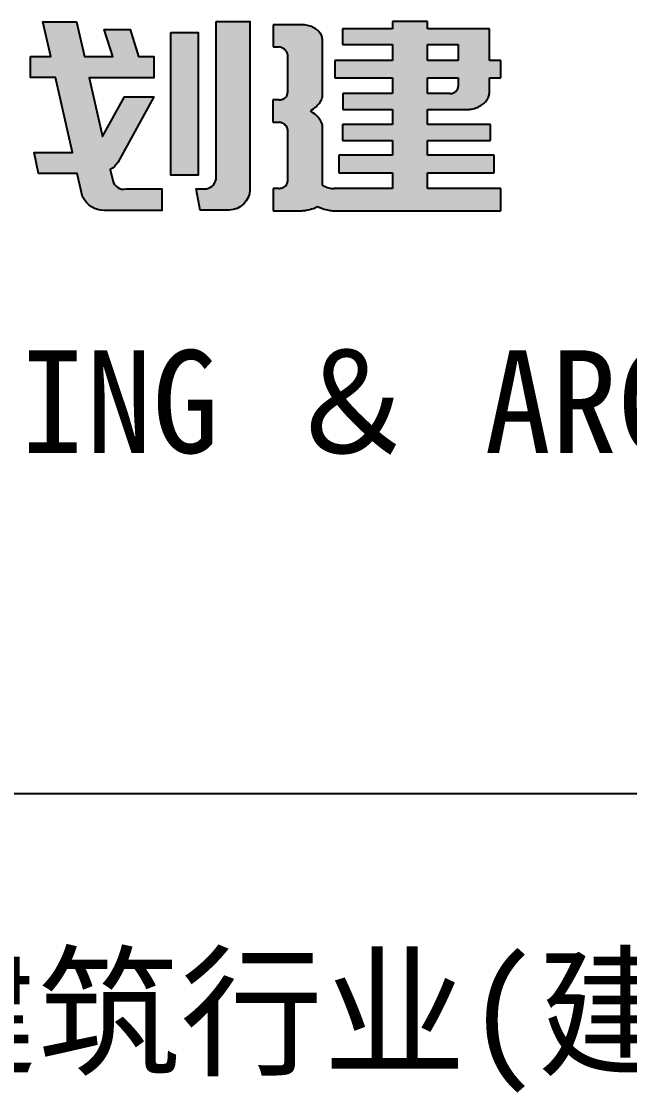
# Model space of a CAD drawing. Extents: x -138012 to 2129925, y -311560 to 0.
# Drawn here: x 1549448 to 1550503, y -143369 to -141511 of the extents above; entities that cross this region are included whole.
import ezdxf
from ezdxf.enums import TextEntityAlignment as Align

# ---------------------------------------------------------------- set-up
doc = ezdxf.new("R2010")
doc.units = 0
doc.header["$LTSCALE"] = 1000
doc.header["$MEASUREMENT"] = 0
doc.layers.get('0').update_dxf_attribs({"linetype": 'CONTINUOUS'})
for name, color, linetype in [('TEXT', 7, 'CONTINUOUS'), ('WALL', 6, 'CONTINUOUS'), ('图框', 4, 'CONTINUOUS')]:
    doc.layers.add(name, color=color, linetype=linetype)
doc.styles.add('iIcon2', font='')
doc.styles.add('图框艺术体', font='simhei.ttf', dxfattribs={"width": 0.9})
doc.styles.get('iIcon2').set_extended_font_data('SimSun')

# ---------------------------------------------------------------- blocks, each defined once
blk = doc.blocks.new('A1')
h = blk.add_hatch(color=0)
h.dxf.hatch_style = 1
edge = h.paths.add_edge_path()
edge.add_line((499907.9289028043, 391799.8102194821), (499804.6575156818, 391799.8102194822))
edge.add_line((499804.6575156818, 391799.8102194822), (499804.6575156818, 391812.8723855542))
edge.add_line((499804.6575156818, 391812.8723855542), (499746.2662531775, 391812.8723855542))
edge.add_line((499746.2662531775, 391812.8723855542), (499746.2662531776, 391799.8102194822))
edge.add_line((499746.2662531776, 391799.8102194822), (499663.0551200981, 391799.8102194821))
edge.add_line((499663.0551200981, 391799.8102194821), (499663.055120098, 391771.390772095))
edge.add_line((499663.055120098, 391771.390772095), (499746.2662531776, 391771.3907720951))
edge.add_line((499746.2662531776, 391771.3907720951), (499746.2662531776, 391743.1962322638))
edge.add_line((499746.2662531776, 391743.1962322638), (499650.3385152966, 391743.1962322636))
edge.add_line((499650.3385152966, 391743.1962322636), (499650.3385152966, 391711.9906454532))
edge.add_line((499650.3385152966, 391711.9906454532), (499746.2662531775, 391711.9906454532))
edge.add_line((499746.2662531775, 391711.9906454532), (499746.2662531776, 391683.8175802907))
edge.add_line((499746.2662531776, 391683.8175802907), (499663.2676734882, 391683.8175802907))
edge.add_line((499663.2676734882, 391683.8175802907), (499663.2676734882, 391655.3877932482))
edge.add_line((499663.2676734882, 391655.3877932482), (499746.2662531775, 391655.3877932482))
edge.add_line((499746.2662531775, 391655.3877932482), (499746.2662531775, 391628.6634728641))
edge.add_line((499746.2662531775, 391628.6634728641), (499663.1423936758, 391628.6634728641))
edge.add_line((499663.1423936758, 391628.6634728641), (499663.1423936758, 391600.1255171203))
edge.add_line((499663.1423936758, 391600.1255171203), (499746.2662531775, 391600.1255171202))
edge.add_line((499746.2662531775, 391600.1255171202), (499746.2662531775, 391573.5053886473))
edge.add_line((499746.2662531775, 391573.5053886473), (499656.7320086561, 391573.5053886474))
edge.add_line((499656.7320086561, 391573.5053886474), (499656.7320086561, 391542.1948145677))
edge.add_line((499656.7320086561, 391542.1948145677), (499746.2662531774, 391542.1948145676))
edge.add_line((499746.2662531774, 391542.1948145676), (499746.2662531775, 391514.1287250693))
edge.add_line((499746.2662531775, 391514.1287250693), (499648.8725882611, 391514.128741846))
edge.add_spline(control_points=[(499648.8725882588, 391514.128741846), (499647.516805486, 391514.1248151271), (499646.1607248433, 391514.1965286431), (499641.7445433073, 391514.678954967), (499638.7324416775, 391515.4083780448), (499634.4495737447, 391517.0801189559), (499633.0368026386, 391517.7518299996), (499631.6948611921, 391518.5173174875)], knot_values=[0.9513714849087886, 0.9513714849087886, 0.9513714849087886, 0.9513714849087886, 1.090703220191351, 1.090703220191351, 1.408924883728573, 1.408924883728573, 1.574416654039366, 1.574416654039366, 1.574416654039366, 1.574416654039366], degree=3, periodic=0)
edge.add_line((499631.6948611921, 391518.5173174875), (499629.6768083906, 391519.8315117532))
edge.add_line((499629.6768083906, 391519.8315117532), (499629.6768083906, 391627.6929589767))
edge.add_spline(control_points=[(499629.6768083906, 391627.6929589767), (499629.0389010403, 391629.6955345451), (499628.2299742769, 391631.6691520484), (499625.6602429506, 391636.7476009296), (499623.6198191801, 391639.7757828386), (499618.9745301421, 391645.1443308506), (499616.4492767555, 391647.5229899169), (499613.6413075626, 391649.6886044737)], knot_values=[3.391103965101848, 3.391103965101848, 3.391103965101848, 3.391103965101848, 3.526234999189308, 3.526234999189308, 3.747079914326613, 3.747079914326613, 3.94529361934048, 3.94529361934048, 3.94529361934048, 3.94529361934048], degree=3, periodic=0)
edge.add_line((499613.6413075626, 391649.6886044737), (499609.5170604697, 391652.986123019))
edge.add_line((499609.5170604697, 391652.986123019), (499613.7215037394, 391656.0837060186))
edge.add_spline(control_points=[(499613.7215037394, 391656.0837060186), (499615.566837668, 391657.4344776521), (499617.2881708091, 391658.8832742923), (499621.4332136043, 391662.8945350292), (499623.6285346302, 391665.5901668347), (499627.1918020804, 391671.2635780823), (499628.5600892682, 391674.2407480872), (499629.5387159159, 391677.4342343109), (499629.5829340947, 391677.5820117931), (499629.6261334103, 391677.7299442384)], knot_values=[2.311832462008515, 2.311832462008515, 2.311832462008515, 2.311832462008515, 2.450793033216761, 2.450793033216761, 2.675985772782195, 2.675985772782195, 2.901178512347629, 2.901178512347629, 2.912092230434895, 2.912092230434895, 2.912092230434895, 2.912092230434895], degree=3, periodic=0)
edge.add_line((499629.6261334103, 391677.7299442383), (499629.6261334103, 391775.9993304876))
edge.add_spline(control_points=[(499629.6261334103, 391775.9993304876), (499629.630080546, 391778.1625855921), (499629.5176349047, 391779.8966171443), (499629.2926283568, 391783.6265630543), (499628.8393377613, 391786.0289184858), (499626.7663480617, 391790.6016039109), (499625.3315646446, 391792.8036633595), (499621.7281981602, 391796.8727997523), (499619.5595313578, 391798.7384310508), (499614.6276976406, 391801.9682940993), (499611.8652945107, 391803.3316295663), (499605.9514387894, 391805.4305459041), (499602.8008605887, 391806.1657647682), (499597.7860857357, 391806.7684625977), (499595.9719772948, 391806.8768094087), (499594.1578709034, 391806.8765785517)], knot_values=[-0.09946393604087977, -0.09946393604087977, -0.09946393604087977, -0.09946393604087977, 0.07948016177026485, 0.07948016177026485, 0.3479203152235475, 0.3479203152235475, 0.6163604686768303, 0.6163604686768303, 0.884800622130113, 0.884800622130113, 1.153240775583396, 1.153240775583396, 1.421680929036679, 1.421680929036679, 1.570955397518689, 1.570955397518689, 1.570955397518689, 1.570955397518689], degree=3, periodic=0)
edge.add_line((499594.1578719218, 391806.8765785193), (499547.0065997255, 391806.8765785193))
edge.add_line((499547.0065997255, 391806.8765785193), (499547.0065997255, 391767.2103699229))
edge.add_line((499547.0065997255, 391767.2103699229), (499557.3011671106, 391767.2103699229))
edge.add_spline(control_points=[(499557.301167111, 391767.2103699229), (499559.7906281099, 391766.8415706282), (499561.530858275, 391766.1187200162), (499564.3205810933, 391764.4915974619), (499565.6203750136, 391763.3921081147), (499568.07310273, 391761.0128298), (499569.1183029701, 391759.6603405565), (499570.4085476788, 391757.2990942172), (499570.8064099727, 391756.3680350843), (499571.2883611631, 391754.2152674938)], knot_values=[3.386551680851742, 3.386551680851742, 3.386551680851742, 3.386551680851742, 3.627015090191965, 3.627015090191965, 3.904526008478623, 3.904526008478623, 4.182036926765281, 4.182036926765281, 4.349186330027427, 4.349186330027427, 4.349186330027427, 4.349186330027427], degree=3, periodic=0)
edge.add_line((499571.2883611631, 391754.2152674938), (499571.2883611631, 391684.5541656874))
edge.add_spline(control_points=[(499571.2883611631, 391685.3483910699), (499571.2927789426, 391685.2113248752), (499571.2908990225, 391684.9785081674), (499571.237864952, 391683.6543733178), (499571.0284694527, 391682.5704378734), (499570.2232756086, 391680.2623889592), (499569.5479114454, 391679.0692386188), (499567.8548943002, 391676.9568842758), (499566.8385217928, 391676.0361613174), (499564.1445981266, 391674.2111195196), (499562.36335759, 391673.4491224194), (499559.5623151378, 391672.7810438627), (499558.6068548425, 391672.6371838089), (499557.3785872198, 391672.5640585373)], knot_values=[-1.487500499190211, -1.487500499190211, -1.487500499190211, -1.487500499190211, -1.436353530280068, -1.436353530280068, -1.196218717986405, -1.196218717986405, -0.8982293874048811, -0.8982293874048811, -0.6002400568233572, -0.6002400568233572, -0.187335728827086, -0.187335728827086, 0.01911643517104955, 0.01911643517104955, 0.01911643517104955, 0.01911643517104955], degree=3, periodic=0)
edge.add_line((499557.3785872198, 391672.5640585373), (499546.9362178085, 391672.5640585373))
edge.add_line((499546.9362178085, 391672.5640585373), (499546.9362178083, 391632.6600378691))
edge.add_line((499546.9362178083, 391632.6600378691), (499557.2068553419, 391632.6600378691))
edge.add_spline(control_points=[(499557.2068553419, 391632.6600378691), (499559.5083405227, 391632.2924965217), (499561.016320444, 391631.8139085879), (499563.6968602023, 391630.5742917169), (499564.8880929395, 391629.847201985), (499567.037737794, 391628.1323806124), (499567.996149875, 391627.1440675079), (499569.593819221, 391624.9474751431), (499570.2322340413, 391623.7384831654), (499570.9533816069, 391621.6305217981), (499571.1524369888, 391620.7718924236), (499571.2897688014, 391619.4124092435)], knot_values=[0.09832068293461194, 0.09832068293461194, 0.09832068293461194, 0.09832068293461194, 0.3878882526098777, 0.3878882526098777, 0.6477281066924279, 0.6477281066924279, 0.907567960774978, 0.907567960774978, 1.167407814857528, 1.167407814857528, 1.336230672169579, 1.336230672169579, 1.336230672169579, 1.336230672169579], degree=3, periodic=0)
edge.add_line((499571.2897688014, 391619.4124092435), (499571.2897688014, 391526.7484184753))
edge.add_spline(control_points=[(499571.2897688014, 391526.7484184753), (499571.2432588252, 391525.2958664132), (499570.9594635144, 391523.9876287159), (499569.9252842258, 391521.4318371353), (499569.1367715331, 391520.2025097169), (499567.2021210566, 391518.061759366), (499566.0570793106, 391517.1483810305), (499563.1472797061, 391515.4443433839), (499561.3004047734, 391514.7807648817), (499558.4304838814, 391514.2649048068), (499557.4570714199, 391514.172593714), (499556.4326542526, 391514.1601417142)], knot_values=[1.586367827487998, 1.586367827487998, 1.586367827487998, 1.586367827487998, 1.872585217741985, 1.872585217741985, 2.185500725120694, 2.185500725120694, 2.498416232499404, 2.498416232499404, 2.909300387812437, 2.909300387812437, 3.114742465468954, 3.114742465468954, 3.114742465468954, 3.114742465468954], degree=3, periodic=0)
edge.add_line((499556.4326542526, 391514.1601417142), (499546.9756316818, 391514.1601417142))
edge.add_line((499546.9756316818, 391514.1601417142), (499546.9756316818, 391474.3603129571))
edge.add_line((499546.9756316818, 391474.3603129571), (499594.8732371089, 391474.3603129571))
edge.add_spline(control_points=[(499594.8732371089, 391474.3603129571), (499597.347924398, 391474.5326031277), (499599.8075709335, 391474.8350379792), (499606.4390101631, 391476.0109823354), (499610.5344675842, 391477.1424289733), (499616.3082343909, 391479.3529462261), (499618.1572186719, 391480.1659679008), (499619.9399941821, 391481.0573092905)], knot_values=[1.657599925298069, 1.657599925298069, 1.657599925298069, 1.657599925298069, 1.788930252808407, 1.788930252808407, 2.017152723414768, 2.017152723414768, 2.129372264282285, 2.129372264282285, 2.129372264282285, 2.129372264282285], degree=3, periodic=0)
edge.add_line((499619.9399941824, 391481.0573092906), (499621.685689452, 391482.0428074906))
edge.add_line((499621.685689452, 391482.0428074906), (499623.644365761, 391480.9910457135))
edge.add_spline(control_points=[(499623.644365761, 391480.9910457135), (499625.5421775923, 391479.9557472126), (499627.5371106262, 391479.0241726884), (499633.0837820895, 391476.8375387602), (499636.7753456454, 391475.7919964125), (499642.4241243594, 391474.7719807512), (499644.2978630919, 391474.522864885), (499646.1840852991, 391474.3603129571)], knot_values=[0.9723196980382531, 0.9723196980382531, 0.9723196980382531, 0.9723196980382531, 1.11294085342267, 1.11294085342267, 1.348800516823549, 1.348800516823549, 1.463491189088361, 1.463491189088361, 1.463491189088361, 1.463491189088361], degree=3, periodic=0)
edge.add_line((499646.1840852991, 391474.3603129571), (499927.0488544334, 391474.3603129571))
edge.add_line((499927.0488544334, 391474.3603129571), (499927.0488544334, 391514.1287250693))
edge.add_line((499927.0488544334, 391514.1287250693), (499804.6575156818, 391514.1287250694))
edge.add_line((499804.6575156818, 391514.1287250694), (499804.6575156818, 391542.1948145677))
edge.add_line((499804.6575156818, 391542.1948145677), (499916.0256385598, 391542.1948145677))
edge.add_line((499916.0256385598, 391542.1948145677), (499916.0256385597, 391573.5053886473))
edge.add_line((499916.0256385597, 391573.5053886473), (499804.6575156818, 391573.5053886473))
edge.add_line((499804.6575156818, 391573.5053886473), (499804.6575156818, 391600.1255171202))
edge.add_line((499804.6575156818, 391600.1255171202), (499909.599769519, 391600.1255171202))
edge.add_line((499909.599769519, 391600.1255171202), (499909.599769519, 391628.6634728641))
edge.add_line((499909.599769519, 391628.6634728641), (499804.6575156816, 391628.6634728641))
edge.add_line((499804.6575156816, 391628.6634728641), (499804.6575156819, 391655.3877932482))
edge.add_line((499804.6575156819, 391655.3877932482), (499872.7526750282, 391655.3877932482))
edge.add_spline(control_points=[(499872.7526750282, 391655.3877932482), (499874.639772462, 391655.5521934999), (499876.5111486797, 391655.8228072897), (499881.5256230669, 391656.8431100572), (499884.5966459165, 391657.7996099254), (499890.3309489737, 391660.2613686182), (499892.9936555433, 391661.7663203101), (499897.7516112896, 391665.2139295115), (499899.8464083862, 391667.1559384646), (499903.3586752978, 391671.3402198555), (499904.776251631, 391673.5815665229), (499906.8811853203, 391678.2251416138), (499907.5694620732, 391680.6269946482), (499908.0292847187, 391684.1367406719), (499908.097271906, 391685.2275973131), (499908.0908505413, 391686.3182430553)], knot_values=[-1.46233434582702, -1.46233434582702, -1.46233434582702, -1.46233434582702, -1.321737701097408, -1.321737701097408, -1.078275998243133, -1.078275998243133, -0.8348142953888574, -0.8348142953888574, -0.5913525925345822, -0.5913525925345822, -0.3478908896803069, -0.3478908896803069, -0.1044291868260317, -0.1044291868260317, 0.004710103025224788, 0.004710103025224788, 0.004710103025224788, 0.004710103025224788], degree=3, periodic=0)
edge.add_line((499908.0908505413, 391686.3182430553), (499908.0907812138, 391711.9906454532))
edge.add_line((499908.0907812138, 391711.9906454532), (499927.0981217756, 391711.9906454532))
edge.add_line((499927.0981217756, 391711.9906454532), (499927.0981217756, 391743.1962322636))
edge.add_line((499927.0981217756, 391743.1962322636), (499907.9289028043, 391743.1962322638))
edge.add_line((499907.9289028043, 391743.1962322638), (499907.9289028043, 391799.8102194821))
h.paths.add_polyline_path([(499804.6575156818, 391771.3907720951), (499855.983216278, 391771.3907720951), (499855.9832162781, 391743.1962322638), (499804.6575156818, 391743.1962322638)], flags=16)
edge = h.paths.add_edge_path(flags=16)
edge.add_line((499804.6575156818, 391711.9906454532), (499855.9846239163, 391711.9906454532))
edge.add_line((499855.9846239163, 391711.9906454532), (499855.9846239163, 391696.3831893447))
edge.add_spline(control_points=[(499855.9846239163, 391696.3831893457), (499855.9744802449, 391695.1333386215), (499855.7579818387, 391693.9193547678), (499854.9054273614, 391691.4931697166), (499854.2255796466, 391690.2991295288), (499852.5232004779, 391688.1866953457), (499851.5019423171, 391687.266763504), (499848.7997911511, 391685.447636748), (499847.016149313, 391684.6902323679), (499844.2128749122, 391684.0291747605), (499843.2569022771, 391683.8876797855), (499842.0382513763, 391683.8175802907)], knot_values=[1.650999810835775, 1.650999810835775, 1.650999810835775, 1.650999810835775, 1.918465449896058, 1.918465449896058, 2.217066645749255, 2.217066645749255, 2.515667841602451, 2.515667841602451, 2.928564907150825, 2.928564907150825, 3.135013439925012, 3.135013439925012, 3.135013439925012, 3.135013439925012], degree=3, periodic=0)
edge.add_line((499842.0382513763, 391683.8175802907), (499804.6575156818, 391683.8175802908))
edge.add_line((499804.6575156818, 391683.8175802908), (499804.6575156818, 391711.9906454532))
at = {"layer": 'WALL', "color": 0}
for p, q in [((499594.1573618772, 391806.8765785193), (499547.0065997255, 391806.8765785193)), ((499547.0065997255, 391806.8765785193), (499547.0065997255, 391767.2103699229)), ((499804.6575156818, 391812.8723855542), (499746.2662531775, 391812.8723855542)), ((499746.2662531775, 391812.8723855542), (499746.2662531776, 391799.8102194822)), ((499804.6575156818, 391799.8102194822), (499804.6575156818, 391812.8723855542)), ((499746.2662531776, 391799.8102194822), (499663.0551200981, 391799.8102194821)), ((499663.0551200981, 391799.8102194821), (499663.055120098, 391771.390772095)), ((499907.9289028043, 391799.8102194821), (499804.6575156818, 391799.8102194822)), ((499907.9289028043, 391743.1962322638), (499907.9289028043, 391799.8102194821)), ((499547.0065997255, 391767.2103699229), (499557.301167111, 391767.2103699229)), ((499629.6261334103, 391677.7299442384), (499629.6261334103, 391775.9993304876)), ((499663.055120098, 391771.390772095), (499746.2662531776, 391771.3907720951)), ((499746.2662531776, 391771.3907720951), (499746.2662531776, 391743.1962322638)), ((499804.6575156818, 391771.3907720951), (499855.983216278, 391771.3907720951)), ((499804.6575156818, 391743.1962322638), (499804.6575156818, 391771.3907720951)), ((499855.983216278, 391771.3907720951), (499855.9832162781, 391743.1962322638)), ((499571.2883611631, 391754.2152674938), (499571.2883611631, 391685.3483910699)), ((499746.2662531776, 391743.1962322638), (499650.3385152966, 391743.1962322636)), ((499650.3385152966, 391743.1962322636), (499650.3385152966, 391711.9906454532)), ((499855.9832162781, 391743.1962322638), (499804.6575156818, 391743.1962322638)), ((499927.0981217756, 391743.1962322636), (499907.9289028043, 391743.1962322638)), ((499927.0981217756, 391711.9906454532), (499927.0981217756, 391743.1962322636)), ((499650.3385152966, 391711.9906454532), (499746.2662531775, 391711.9906454532)), ((499746.2662531775, 391711.9906454532), (499746.2662531776, 391683.8175802907)), ((499804.6575156818, 391683.8175802908), (499804.6575156818, 391711.9906454532)), ((499804.6575156818, 391711.9906454532), (499855.9846239163, 391711.9906454532)), ((499855.9846239163, 391711.9906454532), (499855.9846239163, 391696.3831893457)), ((499908.0908505413, 391686.3182430553), (499908.0907812138, 391711.9906454532)), ((499908.0907812138, 391711.9906454532), (499927.0981217756, 391711.9906454532)), ((499746.2662531776, 391683.8175802907), (499663.2676734882, 391683.8175802907)), ((499663.2676734882, 391683.8175802907), (499663.2676734882, 391655.3877932482)), ((499842.0382513763, 391683.8175802907), (499804.6575156818, 391683.8175802908)), ((499557.3785872198, 391672.5640585373), (499546.9362178085, 391672.5640585373)), ((499546.9362178085, 391672.5640585373), (499546.9362178083, 391632.6600378691)), ((499613.7215037394, 391656.0837060186), (499609.5170604697, 391652.986123019)), ((499613.6413075626, 391649.6886044737), (499609.5170604697, 391652.986123019)), ((499663.2676734882, 391655.3877932482), (499746.2662531775, 391655.3877932482)), ((499746.2662531775, 391655.3877932482), (499746.2662531775, 391628.6634728641)), ((499804.6575156816, 391628.6634728641), (499804.6575156819, 391655.3877932482)), ((499804.6575156819, 391655.3877932482), (499872.7526750282, 391655.3877932482)), ((499546.9362178083, 391632.6600378691), (499557.2068553419, 391632.6600378691)), ((499629.6768083906, 391519.8315117531), (499629.6768083906, 391627.6929589767)), ((499746.2662531775, 391628.6634728641), (499663.1423936758, 391628.6634728641)), ((499663.1423936758, 391628.6634728641), (499663.1423936758, 391600.1255171203)), ((499909.599769519, 391628.6634728641), (499804.6575156816, 391628.6634728641)), ((499909.599769519, 391600.1255171202), (499909.599769519, 391628.6634728641)), ((499571.2897688014, 391619.4124092435), (499571.2897688014, 391526.7484184753)), ((499663.1423936758, 391600.1255171203), (499746.2662531775, 391600.1255171202)), ((499746.2662531775, 391600.1255171202), (499746.2662531775, 391573.5053886473)), ((499804.6575156818, 391573.5053886473), (499804.6575156818, 391600.1255171202)), ((499804.6575156818, 391600.1255171202), (499909.599769519, 391600.1255171202)), ((499746.2662531775, 391573.5053886473), (499656.7320086561, 391573.5053886474)), ((499656.7320086561, 391573.5053886474), (499656.7320086561, 391542.1948145677)), ((499916.0256385597, 391573.5053886473), (499804.6575156818, 391573.5053886473)), ((499916.0256385598, 391542.1948145677), (499916.0256385597, 391573.5053886473)), ((499656.7320086561, 391542.1948145677), (499746.2662531774, 391542.1948145676)), ((499746.2662531774, 391542.1948145676), (499746.2662531775, 391514.1287250693)), ((499804.6575156818, 391514.1287250694), (499804.6575156818, 391542.1948145677)), ((499804.6575156818, 391542.1948145677), (499916.0256385598, 391542.1948145677)), ((499631.6948611921, 391518.5173174875), (499629.6768083906, 391519.8315117532)), ((499556.4326542526, 391514.1601417142), (499546.9756316818, 391514.1601417142)), ((499546.9756316818, 391514.1601417142), (499546.9756316818, 391474.3603129571)), ((499746.2662531775, 391514.1287250693), (499648.8725882588, 391514.128741846)), ((499927.0488544334, 391514.1287250693), (499804.6575156818, 391514.1287250694)), ((499927.0488544334, 391474.3603129571), (499927.0488544334, 391514.1287250693)), ((499619.9399941821, 391481.0573092905), (499621.685689452, 391482.0428074906)), ((499623.644365761, 391480.9910457135), (499621.685689452, 391482.0428074906)), ((499546.9756316818, 391474.3603129571), (499594.8732371089, 391474.3603129571)), ((499646.1840852991, 391474.3603129571), (499927.0488544334, 391474.3603129571))]:
    blk.add_line(p, q, dxfattribs=at)
for points, knots in [([(499629.6261334103, 391775.9993304876), (499629.630080546, 391778.1625855921), (499629.5176349047, 391779.8966171443), (499629.2926283568, 391783.6265630543), (499628.8393377613, 391786.0289184858), (499626.7663480617, 391790.6016039109), (499625.3315646446, 391792.8036633595), (499621.7281981602, 391796.8727997523), (499619.5595313578, 391798.7384310508), (499614.6276976406, 391801.9682940993), (499611.8652945107, 391803.3316295663), (499605.9514387894, 391805.4305459041), (499602.8008605887, 391806.1657647682), (499597.7860857357, 391806.7684625977), (499595.9719772948, 391806.8768094087), (499594.1578709034, 391806.8765785517)], [-0.09946393604087977, -0.09946393604087977, -0.09946393604087977, -0.09946393604087977, 0.07948016177026485, 0.07948016177026485, 0.3479203152235475, 0.3479203152235475, 0.6163604686768303, 0.6163604686768303, 0.884800622130113, 0.884800622130113, 1.153240775583396, 1.153240775583396, 1.421680929036679, 1.421680929036679, 1.570955397518689, 1.570955397518689, 1.570955397518689, 1.570955397518689]), ([(499571.2883611631, 391754.2152674938), (499570.8064099727, 391756.3680350843), (499570.4085476788, 391757.2990942172), (499569.1183029701, 391759.6603405565), (499568.07310273, 391761.0128298), (499565.6203750136, 391763.3921081147), (499564.3205810933, 391764.4915974619), (499561.530858275, 391766.1187200162), (499559.7906281099, 391766.8415706282), (499557.301167111, 391767.2103699229)], [3.386551680851742, 3.386551680851742, 3.386551680851742, 3.386551680851742, 3.553701084113889, 3.553701084113889, 3.831212002400546, 3.831212002400546, 4.108722920687204, 4.108722920687204, 4.349186330027427, 4.349186330027427, 4.349186330027427, 4.349186330027427]), ([(499842.0382513763, 391683.8175802907), (499843.2569022771, 391683.8876797855), (499844.2128749122, 391684.0291747605), (499847.016149313, 391684.6902323679), (499848.7997911511, 391685.447636748), (499851.5019423171, 391687.266763504), (499852.5232004779, 391688.1866953457), (499854.2255796466, 391690.2991295288), (499854.9054273614, 391691.4931697166), (499855.7579818387, 391693.9193547678), (499855.9744802449, 391695.1333386215), (499855.9846239163, 391696.3831893457)], [1.650999810835775, 1.650999810835775, 1.650999810835775, 1.650999810835775, 1.857448343609962, 1.857448343609962, 2.270345409158335, 2.270345409158335, 2.568946605011532, 2.568946605011532, 2.867547800864728, 2.867547800864728, 3.135013439925012, 3.135013439925012, 3.135013439925012, 3.135013439925012]), ([(499557.3785872198, 391672.5640585373), (499558.6068548425, 391672.6371838089), (499559.5623151378, 391672.7810438627), (499562.36335759, 391673.4491224194), (499564.1445981266, 391674.2111195196), (499566.8385217928, 391676.0361613174), (499567.8548943002, 391676.9568842758), (499569.5479114454, 391679.0692386188), (499570.2232756086, 391680.2623889592), (499571.0284694527, 391682.5704378734), (499571.237864952, 391683.6543733178), (499571.2908990225, 391684.9785081674), (499571.2927789426, 391685.2113248752), (499571.2883611631, 391685.3483910699)], [-1.487500499190211, -1.487500499190211, -1.487500499190211, -1.487500499190211, -1.281048335192076, -1.281048335192076, -0.8681440071958044, -0.8681440071958044, -0.5701546766142805, -0.5701546766142805, -0.2721653460327567, -0.2721653460327567, -0.03203053373909326, -0.03203053373909326, 0.01911643517104955, 0.01911643517104955, 0.01911643517104955, 0.01911643517104955]), ([(499613.7215037394, 391656.0837060186), (499615.566837668, 391657.4344776521), (499617.2881708091, 391658.8832742923), (499621.4332136043, 391662.8945350292), (499623.6285346302, 391665.5901668347), (499627.1918020804, 391671.2635780823), (499628.5600892682, 391674.2407480872), (499629.5387159159, 391677.4342343109), (499629.5829340947, 391677.5820117931), (499629.6261334103, 391677.7299442384)], [2.311832462008515, 2.311832462008515, 2.311832462008515, 2.311832462008515, 2.450793033216761, 2.450793033216761, 2.675985772782195, 2.675985772782195, 2.901178512347629, 2.901178512347629, 2.912092230434895, 2.912092230434895, 2.912092230434895, 2.912092230434895]), ([(499872.7526750282, 391655.3877932482), (499874.639772462, 391655.5521934999), (499876.5111486797, 391655.8228072897), (499881.5256230669, 391656.8431100572), (499884.5966459165, 391657.7996099254), (499890.3309489737, 391660.2613686182), (499892.9936555433, 391661.7663203101), (499897.7516112896, 391665.2139295115), (499899.8464083862, 391667.1559384646), (499903.3586752978, 391671.3402198555), (499904.776251631, 391673.5815665229), (499906.8811853203, 391678.2251416138), (499907.5694620732, 391680.6269946482), (499908.0292847187, 391684.1367406719), (499908.097271906, 391685.2275973131), (499908.0908505413, 391686.3182430553)], [-1.46233434582702, -1.46233434582702, -1.46233434582702, -1.46233434582702, -1.321737701097408, -1.321737701097408, -1.078275998243133, -1.078275998243133, -0.8348142953888574, -0.8348142953888574, -0.5913525925345822, -0.5913525925345822, -0.3478908896803069, -0.3478908896803069, -0.1044291868260317, -0.1044291868260317, 0.004710103025224788, 0.004710103025224788, 0.004710103025224788, 0.004710103025224788]), ([(499629.6768083906, 391627.6929589767), (499629.0389010403, 391629.6955345451), (499628.2299742769, 391631.6691520484), (499625.6602429506, 391636.7476009296), (499623.6198191801, 391639.7757828386), (499618.9745301421, 391645.1443308506), (499616.4492767555, 391647.5229899169), (499613.6413075626, 391649.6886044737)], [3.391103965101848, 3.391103965101848, 3.391103965101848, 3.391103965101848, 3.526234999189308, 3.526234999189308, 3.747079914326613, 3.747079914326613, 3.94529361934048, 3.94529361934048, 3.94529361934048, 3.94529361934048]), ([(499571.2897688014, 391619.4124092435), (499571.1524369888, 391620.7718924236), (499570.9533816069, 391621.6305217981), (499570.2322340413, 391623.7384831654), (499569.593819221, 391624.9474751431), (499567.996149875, 391627.1440675079), (499567.037737794, 391628.1323806124), (499564.8880929395, 391629.847201985), (499563.6968602023, 391630.5742917169), (499561.016320444, 391631.8139085879), (499559.5083405227, 391632.2924965217), (499557.2068553419, 391632.6600378691)], [0.09832068293461194, 0.09832068293461194, 0.09832068293461194, 0.09832068293461194, 0.2671435402466629, 0.2671435402466629, 0.526983394329213, 0.526983394329213, 0.7868232484117632, 0.7868232484117632, 1.046663102494313, 1.046663102494313, 1.336230672169579, 1.336230672169579, 1.336230672169579, 1.336230672169579]), ([(499556.4326542526, 391514.1601417142), (499557.4570714199, 391514.172593714), (499558.4304838814, 391514.2649048068), (499561.3004047734, 391514.7807648817), (499563.1472797061, 391515.4443433839), (499566.0570793106, 391517.1483810305), (499567.2021210566, 391518.061759366), (499569.1367715331, 391520.2025097169), (499569.9252842258, 391521.4318371353), (499570.9594635144, 391523.9876287159), (499571.2432588252, 391525.2958664132), (499571.2897688014, 391526.7484184753)], [1.586367827487998, 1.586367827487998, 1.586367827487998, 1.586367827487998, 1.791809905144515, 1.791809905144515, 2.202694060457548, 2.202694060457548, 2.515609567836258, 2.515609567836258, 2.828525075214967, 2.828525075214967, 3.114742465468954, 3.114742465468954, 3.114742465468954, 3.114742465468954]), ([(499631.6948611921, 391518.5173174875), (499633.0368026386, 391517.7518299996), (499634.4495737447, 391517.0801189559), (499638.7324416775, 391515.4083780448), (499641.7445433073, 391514.678954967), (499646.1607248433, 391514.1965286431), (499647.516805486, 391514.1248151271), (499648.8725882588, 391514.128741846)], [0.9513714849087886, 0.9513714849087886, 0.9513714849087886, 0.9513714849087886, 1.116863255219582, 1.116863255219582, 1.435084918756804, 1.435084918756804, 1.574416654039366, 1.574416654039366, 1.574416654039366, 1.574416654039366]), ([(499594.8732371089, 391474.3603129571), (499597.347924398, 391474.5326031277), (499599.8075709335, 391474.8350379792), (499606.4390101631, 391476.0109823354), (499610.5344675842, 391477.1424289733), (499616.3082343909, 391479.3529462261), (499618.1572186719, 391480.1659679008), (499619.9399941821, 391481.0573092905)], [1.657599925298069, 1.657599925298069, 1.657599925298069, 1.657599925298069, 1.788930252808407, 1.788930252808407, 2.017152723414768, 2.017152723414768, 2.129372264282285, 2.129372264282285, 2.129372264282285, 2.129372264282285]), ([(499623.644365761, 391480.9910457135), (499625.5421775923, 391479.9557472126), (499627.5371106262, 391479.0241726884), (499633.0837820895, 391476.8375387602), (499636.7753456454, 391475.7919964125), (499642.4241243594, 391474.7719807512), (499644.2978630919, 391474.522864885), (499646.1840852991, 391474.3603129571)], [0.9723196980382531, 0.9723196980382531, 0.9723196980382531, 0.9723196980382531, 1.11294085342267, 1.11294085342267, 1.348800516823549, 1.348800516823549, 1.463491189088361, 1.463491189088361, 1.463491189088361, 1.463491189088361])]:
    blk.add_open_spline(points, degree=3, knots=knots, dxfattribs=at)
blk = doc.blocks.new('65464563')
at = {"layer": '图框'}
h = blk.add_hatch(color=256, dxfattribs=at)
h.dxf.hatch_style = 1
edge = h.paths.add_edge_path()
edge.add_line((1022284.555085662, 31891.09488226712), (1022343.538896138, 31891.09488226712))
edge.add_line((1022343.538896138, 31891.09488226712), (1022343.538896138, 31599.3691223613))
edge.add_arc((1022306.806424704, 31600.85059641892), 36.76233429763509, 271.3516191716045, 357.69042951278146, ccw=False)
edge.add_line((1022307.673575265, 31564.09849072533), (1022257.248662651, 31564.09849072533))
edge.add_line((1022257.248662651, 31564.09849072533), (1022249.954573868, 31600.78498863039))
edge.add_line((1022249.954573868, 31600.78498863039), (1022264.702670661, 31600.78498863039))
edge.add_arc((1022264.702670661, 31620.88634561406), 20.10135698367594, 270.0000000003318, 350.9734199348076)
edge.add_line((1022284.555085662, 31617.73259052174), (1022284.555085662, 31891.09488226712))
h.paths.add_polyline_path([(1022206.204555665, 31871.85707470425), (1022253.7105204, 31871.85707470425), (1022253.7105204, 31624.75615275023), (1022206.204555665, 31624.75615275023)])
edge = h.paths.add_edge_path()
edge.add_line((1021962.583643041, 31830.69126983319), (1021997.761682983, 31830.69126983319))
edge.add_line((1021997.761682983, 31830.69126983319), (1021984.00838261, 31890.79314952216))
edge.add_line((1021984.00838261, 31890.79314952216), (1022042.536434753, 31890.79314952216))
edge.add_line((1022042.536434753, 31890.79314952216), (1022056.287041217, 31830.47825902235))
edge.add_line((1022056.287041217, 31830.47825902235), (1022105.449023432, 31830.47825902235))
edge.add_line((1022105.449023432, 31830.47825902235), (1022090.198807956, 31877.22572882922))
edge.add_line((1022090.198807956, 31877.22572882922), (1022135.519453362, 31877.22572882922))
edge.add_line((1022135.519453362, 31877.22572882922), (1022150.273989692, 31830.28635386977))
edge.add_line((1022150.273989692, 31830.28635386977), (1022176.873966926, 31830.28635386977))
edge.add_line((1022176.873966926, 31830.28635386977), (1022176.873966926, 31793.72922583338))
edge.add_line((1022176.873966926, 31793.72922583338), (1022064.728776341, 31793.72922583338))
edge.add_line((1022064.728776341, 31793.72922583338), (1022087.547075245, 31691.47756463155))
edge.add_line((1022087.547075245, 31691.47756463155), (1022125.865972351, 31760.48955094488))
edge.add_line((1022125.865972351, 31760.48955094488), (1022176.93563837, 31760.48955094488))
edge.add_line((1022176.93563837, 31760.48955094488), (1022113.91894045, 31646.67154250364))
edge.add_arc((1022087.0678886, 31661.53794762166), 30.69183908729003, 296.95245440173574, 331.02837055845725, ccw=False)
edge.add_line((1022100.978994193, 31634.179765523), (1022105.445972685, 31615.133591461))
edge.add_arc((1022124.193189444, 31619.53045425258), 19.25592216989939, 193.199254918779, 282.7036142318771)
edge.add_line((1022128.427715787, 31600.74590407795), (1022190.269875451, 31600.74590407795))
edge.add_line((1022190.269875451, 31600.74590407795), (1022190.269875451, 31563.24879255501))
edge.add_line((1022190.269875451, 31563.24879255501), (1022090.594472528, 31563.24879255501))
edge.add_arc((1022090.594472528, 31604.70955311135), 41.4607605563433, 205.4870111693459, 270, ccw=False)
edge.add_line((1022053.168554732, 31586.86871952674), (1022043.734569347, 31627.47174745466))
edge.add_line((1022043.734569347, 31627.47174745466), (1021976.748040431, 31627.47174745466))
edge.add_line((1021976.748040431, 31627.47174745466), (1021969.041761537, 31663.8803541917))
edge.add_line((1021969.041761537, 31663.8803541917), (1022035.329827954, 31663.8803541917))
edge.add_line((1022035.329827954, 31663.8803541917), (1022005.748126901, 31793.83866258024))
edge.add_line((1022005.748126901, 31793.83866258024), (1021962.583643041, 31793.83866258024))
edge.add_line((1021962.583643041, 31793.83866258024), (1021962.583643041, 31830.69126983319))
blk.add_line((1019536.575059006, 30552.10879214376), (1026036.575059006, 30552.10879214376), dxfattribs=at)
for points in [[(1021962.583643041, 31830.69126983319), (1021997.761682983, 31830.69126983319), (1021984.00838261, 31890.79314952216), (1022042.536434753, 31890.79314952216), (1022056.287041217, 31830.47825902235), (1022105.449023432, 31830.47825902235), (1022090.198807956, 31877.22572882922), (1022135.519453362, 31877.22572882922), (1022150.273989692, 31830.28635386977), (1022176.873966926, 31830.28635386977), (1022176.873966926, 31793.72922583338), (1022064.728776341, 31793.72922583338), (1022087.547075245, 31691.47756463155), (1022125.865972351, 31760.48955094488), (1022176.93563837, 31760.48955094488), (1022113.91894045, 31646.67154250364, -0.1497896634446751), (1022100.978994193, 31634.179765523), (1022105.445972685, 31615.133591461, 0.4116821351494803), (1022128.427715787, 31600.74590407795), (1022190.269875451, 31600.74590407795), (1022190.269875451, 31563.24879255501), (1022090.594472528, 31563.24879255501, -0.2891693241154799), (1022053.168554732, 31586.86871952674), (1022043.734569347, 31627.47174745466), (1021976.748040431, 31627.47174745466), (1021969.041761537, 31663.8803541917), (1022035.329827954, 31663.8803541917), (1022005.748126901, 31793.83866258024), (1021962.583643041, 31793.83866258024)], [(1022284.555085662, 31891.09488226712), (1022343.538896138, 31891.09488226712), (1022343.538896138, 31599.3691223613, -0.3956191980589924), (1022307.673575265, 31564.09849072533), (1022257.248662651, 31564.09849072533), (1022249.954573868, 31600.78498863039), (1022264.702670661, 31600.78498863039, 0.3687877206231039), (1022284.555085662, 31617.73259052174)]]:
    blk.add_lwpolyline(points, format="xyb", close=True, dxfattribs=at)
blk.add_lwpolyline([(1022206.204555665, 31871.85707470425), (1022253.7105204, 31871.85707470425), (1022253.7105204, 31624.75615275023), (1022206.204555665, 31624.75615275023)], close=True, dxfattribs=at)
at = {"layer": '图框', "xscale": 1.040000000037253, "yscale": 0.9700000000011642}
blk.add_blockref('A1', (502854.6272609935, -348167.1970413108), dxfattribs=at)
at = {"layer": '图框', "style": '图框艺术体', "width": 0.95}
blk.add_text('ZHEJIANG YAOHUA PLANNING ＆ ARCHITECTURAL DESIGN CO．,LTD', height=178.2, dxfattribs=at).set_placement((1022808.151377143, 31142.76864674827), align=Align.CENTER)
at = {"layer": '图框', "style": 'iIcon2'}
blk.add_text('工程设计证书编号 建筑行业(建筑工程)甲级A133015851', height=181.8, dxfattribs=at).set_placement((1019618.995512267, 30081.79122359934))

msp = doc.modelspace()

# ---------------------------------------------------------------- block references
at = {"layer": 'TEXT'}
msp.add_blockref('65464563', (527500.8669514267, -173402.1668772451), dxfattribs=at)

doc.saveas('drawing.dxf')
